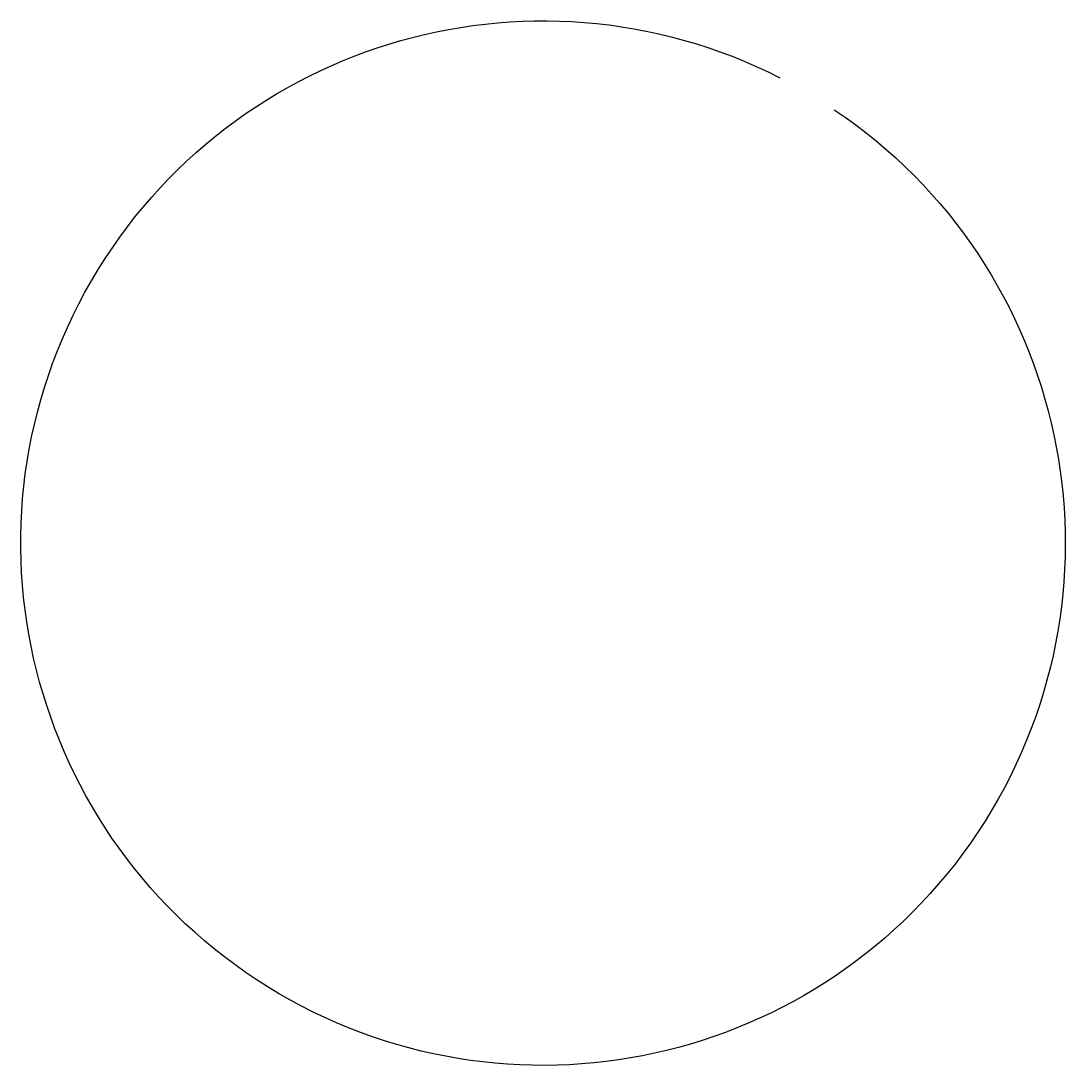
# Model space of a CAD drawing. Extents: x 32 to 350, y 106 to 424.
import ezdxf

# ---------------------------------------------------------------- set-up
doc = ezdxf.new("R2010")
doc.units = 0
doc.header["$MEASUREMENT"] = 0
doc.layers.get('0').update_dxf_attribs({"linetype": 'CONTINUOUS'})

msp = doc.modelspace()

# ---------------------------------------------------------------- linework, layer by layer
msp.add_lwpolyline([(279.95, 396.7, -33.061123), (263.39, 406.43)], format="xyb")

doc.saveas('drawing.dxf')
